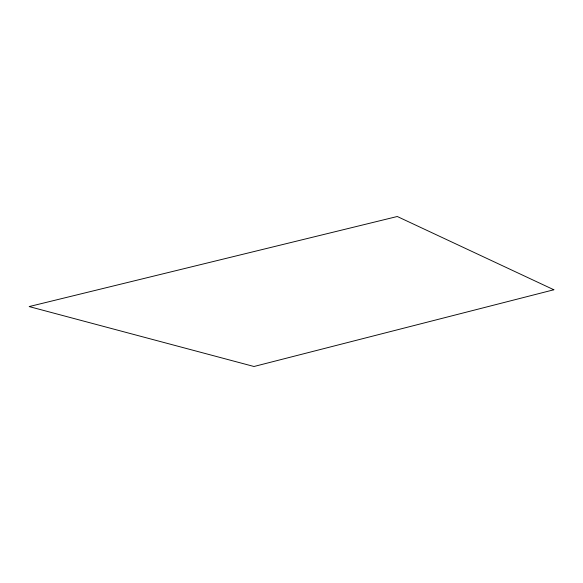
<?xml version="1.0" encoding="UTF-8"?>
<svg xmlns="http://www.w3.org/2000/svg" width="583" height="583" viewBox="0 0 583 583"><rect width="100%" height="100%" fill="white"/><g stroke="black" fill="none" stroke-linecap="round" stroke-linejoin="round"><path stroke-width="0.87" d="M553.85 289.766L253.984 366.496L29.15 306.571L397.271 216.504L553.85 289.766"/></g></svg>
